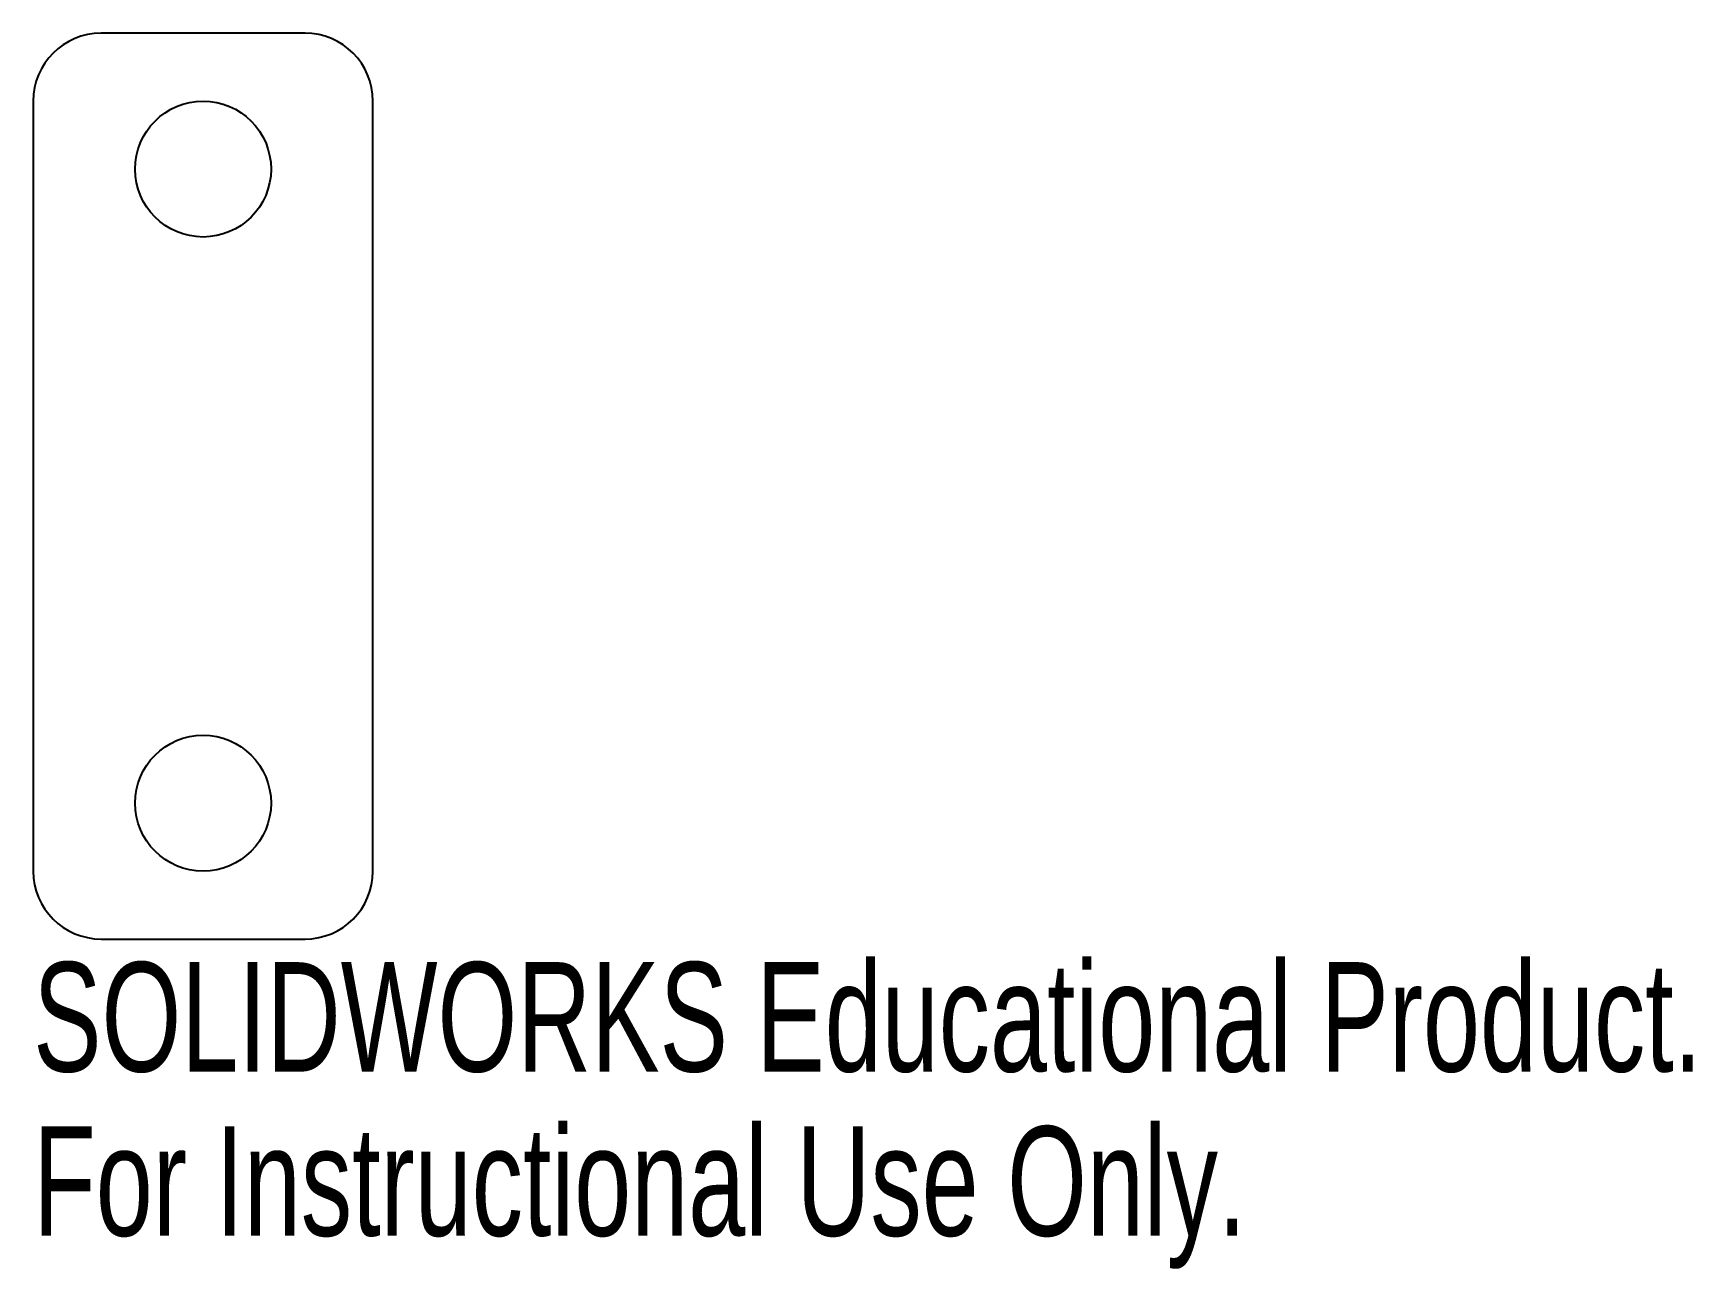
# Model space of a CAD drawing. Header units: millimetres. Extents: x -20.3 to 52.9, y -34.4 to 20.1.
import ezdxf

# ---------------------------------------------------------------- set-up
doc = ezdxf.new("R2010")
doc.units = ezdxf.units.MM
doc.styles.add('SLDTEXTSTYLE0', font='TXT', dxfattribs={"width": 0.7})

msp = doc.modelspace()

# ---------------------------------------------------------------- linework, layer by layer
at = {"color": 7, "linetype": 'Continuous', "lineweight": 25}
for p, q in [((-8.339, 20.139), (-17.339, 20.139)), ((-20.339, 17.139), (-20.339, -16.861)), ((-5.339, -16.861), (-5.339, 17.139)), ((-17.339, -19.861), (-8.339, -19.861))]:
    msp.add_line(p, q, dxfattribs=at)
for centre in [(-12.839, 14.139), (-12.839, -13.861)]:
    msp.add_circle(centre, 3, dxfattribs=at)
for centre, start, end in [((-17.339, 17.139), 90, 180), ((-8.339, 17.139), 0, 90), ((-17.339, -16.861), 180, 270), ((-8.339, -16.861), 270, 0)]:
    msp.add_arc(centre, 3, start, end, dxfattribs=at)

# ---------------------------------------------------------------- texts
at = {"color": 7, "linetype": 'Continuous', "char_height": 4.83362, "attachment_point": 1, "style": 'SLDTEXTSTYLE0'}
for s, insert in [('SOLIDWORKS Educational Product.', (-20.339, -20.881)), ('For Instructional Use Only.', (-20.339, -28.131))]:
    msp.add_mtext(s, dxfattribs=dict(at, insert=insert))

doc.saveas('drawing.dxf')
